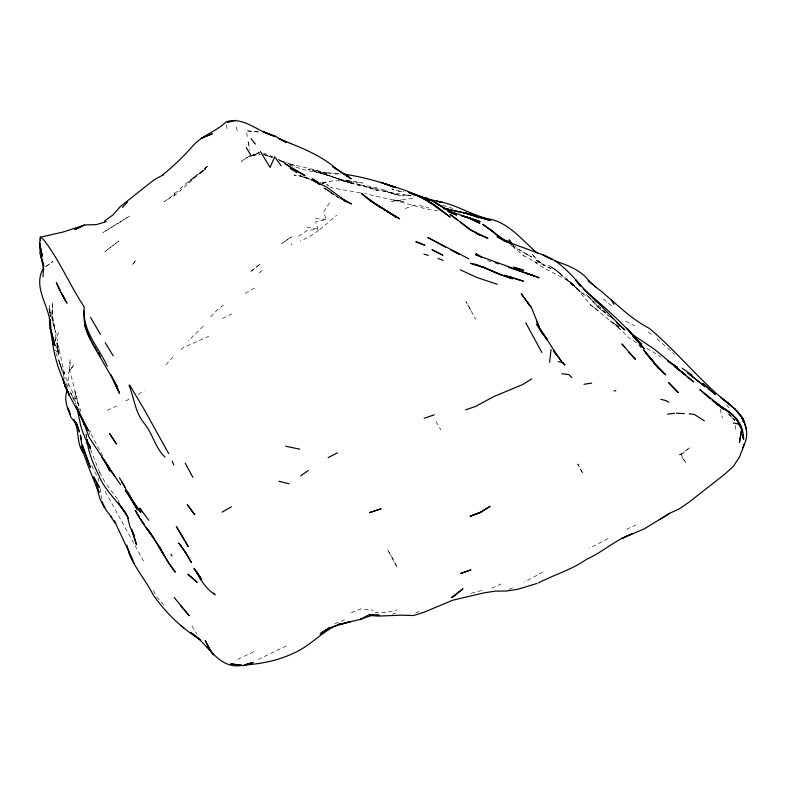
<?xml version="1.0" encoding="UTF-8"?>
<svg xmlns="http://www.w3.org/2000/svg" width="786" height="786" viewBox="0 0 786 786"><rect width="100%" height="100%" fill="white"/><g stroke="black" fill="none" stroke-linecap="round" stroke-linejoin="round"><path stroke-width="0.59" stroke-dasharray="3.93 2.95" d="M51.935 315.166L51.817 318.752L54.47 328.636L51.935 315.166L52.839 302.119L52.161 311.531L53.812 325.453L51.935 315.166L52.623 304.575M55.03 338.923L55.61 335.101L54.185 324.589L57.309 339.925L58.449 356.146L56.671 341.635L58.773 348.031L55.03 338.923L58.871 348.208L64.619 374.814L63.794 371.719C68.117 385.592 76.606 397.657 80.84 411.53M58.429 351.951L58.97 348.571L59.078 351.568L58.429 351.951L56.022 346.931M67.92 387.616L68.402 372.574L74.012 364.468L69.364 371.444L70.16 359.389L69.816 370.805L79.946 409.614M89.26 434.491L91.255 428.154M54.155 342.598L59.372 330.837M329.521 202.768L323.626 212.063L326.2 219.5L315.55 221.79L318.094 229.178L306.943 230.553L298.316 236.448M181.311 349.858L182.627 347.884L208.722 336.3M291.095 244.868L291.979 243.699M165.846 364.851L173.195 356.667M210.619 317.004L218.115 309.085L225.228 303.701M194.466 177.164L196.981 174.649L205.824 169.147L197.433 174.708L206.482 167.32L176.712 193.926L164.333 201.55C175.799 194.004 184.681 183.374 196.058 175.848L188.394 182.195L196.058 175.848M203.358 326.082L188.237 340.947M330.208 220.699L336.713 215.197M319.774 229.541L327.683 222.89M259.115 272.968L263.487 269.451M681.324 454.554L690.108 447.499L679.605 454.622L685.893 462.846L681.324 454.554L679.605 454.622M45.5 266.729L53.065 261.316L44.851 267.191M318.654 230.396L309.507 236.724L300.193 241.056M249.81 155.746L241.223 161.385L249.977 155.697M245.173 293.325L254.409 288.059M543.028 571.972L524.517 582.013M607.971 538.616L589.431 548.284M138.051 394.346L144.221 390.947M125.701 400.948L131.881 397.677M253.731 651.712L235.132 660.672M286.438 645.846L258.535 659.316M222.428 318.566L231.713 313.889M626.55 529.302L635.864 524.94M415.558 613.119L421.768 610.26M491.84 588.233L501.163 583.939M107.132 410.361L116.456 406.077M259.233 152.572L249.074 156.925L259.233 152.572L252.954 154.685M509.004 589.343L515.243 586.769M351.401 612.687L360.764 608.865L373.281 610.241M334.708 623.73L344.494 619.899M374.961 613.011L376.808 612.343L386.417 612.402L396.979 609.956M392.126 614.18L398.394 611.999M405.114 208.477L415.185 205.146M471.168 593.332L481.494 590.453M322.515 183.079C340.937 176.85 359.791 184.739 377.201 190.409L364.075 185.85L377.457 190.438L410.842 195.773L402.383 195.056L414.831 195.979M252.011 155.343L259.704 153.938M252.385 155.264L259.606 153.958M390.986 201.688L401.165 200.017M322.437 182.686L329.56 181.625M401.882 199.86L412.974 198.357M252.277 155.422L260.323 154.429M247.639 130.898L259.852 132.127L247.639 130.898L245.861 129.179M339.218 173.696L326.102 172.704L340.751 174.561M315.333 218.557L326.2 219.5M393.815 189.564L391.841 188.925L398.04 190.929L403.699 191.637M360.489 192.865L333.264 188.139L327.605 186.243M398.04 190.929L404.535 192.03M437.959 210.923L425.373 208.703L392.312 199.762L403.719 201.678L390.829 199.605L364.979 193.562M306.569 227.056L318.094 229.178M72.823 397.814L77.342 398.659M302.256 176.349L294.033 175.072L302.04 176.3L299.495 175.809L309.37 179.12M419.596 205.401L428.567 207.75M442.636 205.175L454.78 209.105M264.194 154.734L271.985 157.18M487.713 260.667L490.985 261.64M262.622 154.144L274.353 158.183M319.784 182.558L328.538 185.299L322.781 183.472M288 163.409L294.622 165.561L287.981 163.36M309.311 179.09L300.055 175.897L309.93 179.326M265.501 155.068L271.976 157.298M289.277 164.824C301.775 169.501 314.813 173.156 328.243 173.342L312.857 170.012L326.072 173.441C310.431 167.32 293.08 166.632 277.9 159.322M304.457 176.801L309.664 178.727M384.266 189.927L370.481 186.321L357.601 184.612L359.408 184.995L347.559 182.224L352.197 183.384L338.353 179.188L345.565 181.576L331.879 176.3L318.212 172.498C337.037 177.656 354.761 186.203 374.421 188.326L373.409 188.031L401.302 195.911L387.017 191.696L396.213 194.702L384.482 190.025M263.389 152.946L272.811 156.768M646.652 348.601L651.456 350.831L661.065 357.188M279.865 160.688L284.257 162.731M281.447 161.032L284.247 162.348M278.912 159.804L283.992 162.221M523.054 255.273L536.877 263.005L533.635 261.129C546.093 271.052 561.872 275.405 574.428 285.338L555.437 269.677L548.215 265.118L555.437 269.677L561.194 274.471L550.662 266.641M625.715 321.12L634.744 325.954M331.751 192.943L323.734 187.883L339.12 197.846L325.63 188.935M636.542 342.686L628.535 337.558L615.143 324.343L620.498 329.344M324.756 188.493L328.833 190.959M510.753 245.36L528.271 255.204L513.258 245.35M330.228 192.305L339.876 198.632M324.706 188.257L333.244 194.28M597.92 307.041L600.74 309.36L586.11 294.151L596.279 305.685L608.109 315.107M576.845 288.993L585.609 295.772L568.966 281.752L573.593 286.291M610.241 317.023L596.279 305.685M648.332 332.095L651.506 334.571M619.545 328.577L590.65 304.889L576.58 288.442L568.976 281.074L579.596 291.105M603.157 298.877L611.459 305.685M606.212 312.877L587.869 295.988M54.784 349.799L57.28 351.863M566.205 278.961L574.527 285.966M512.914 245.448L514.791 248.238L524.233 256.275M657.086 338.884L674.408 354.181M555.437 269.677L570.823 283.55M729.536 414.654L734.782 420.333L729.595 414.733M727.856 413.495L734.782 420.333M576.58 288.442L578.879 290.791L571.569 283.274M163.763 604.876L156.886 597.134L152.16 588.292M117.448 499.09L105.285 482.791M726.647 404.888L730.892 410.223M513.032 245.615L514.791 248.238M118.047 500.034L119.226 501.93M192.02 625.951L196.873 634.076M470.775 310.067L465.892 301.578L475.717 319.352M55.757 345.801L59.078 351.568M436.043 421.542L440.926 430.07M102.691 455.949L89.29 430.738M143.583 561.184L134.288 544.207M133.728 543.155L104.243 489.707M104.715 481.739L99.036 471.207L99.901 473.123M75.682 402.236L71.015 393.364L75.957 404.368M91.569 465.636L98.083 478.134L99.409 483.97M69.934 391.644L72.341 396.665M65.7 382.556L68.048 387.606M90.596 449.494L100.323 474.076M55.835 352.826L63.784 374.558L58.724 359.516L60.217 365.126M61.563 368.644L59.382 362.032L65.238 381.544M720.094 409.241L722.432 418.044M78.05 403.866L74.68 390.819L75.466 393.933M248.897 145.302L247.816 140.478L250.017 150.097M236.37 127.116L237.519 132.009M226.329 124.797L227.203 129.189M85.733 433.685L87.118 440.71M100.156 488.587L101.561 499.11M86.283 434.294L86.784 437.733M246.735 132.854L247.276 136.656M735.411 425.413L735.824 430.197M174.433 192.59L174.315 195.586L174.433 192.59M135.624 260.618L131.94 265.314L135.624 260.618M207.386 166.229L198.612 174.708L207.386 166.229M259.92 264.224L249.938 272.182L259.92 264.224M118.853 241.056L104.921 251.608L118.853 241.056M290.211 237.736L281.712 243.719L291.537 236.881L290.211 237.736M120.808 221.799L102.966 232.538L129.533 216.071L120.808 221.799M351.823 181.369L345.506 180.426L362.543 183L351.823 181.369M349.966 181.684L338.55 178.982L308.043 169.295L326.721 174.551L339.572 179.247L336.182 178.167L349.966 181.684M550.976 268.665L537.526 261.993L531.906 253.603L536.435 259.026L544.924 265.943L535.659 259.783L550.976 268.665M529.41 255.686L526.6 254.153L531.719 256.963L529.41 255.686M618.995 326.593L610.015 320.904L618.995 326.593M598.568 310.981L590.65 304.889L598.568 310.981M578.25 464.781L577.631 463.937L583.065 473.958L578.25 464.781M393.059 559.092L387.498 549.453L397.382 567.826L393.059 559.092M50.098 313.26L48.761 307.601L50.216 316.719L50.098 313.26M50.196 313.005L49.587 305.803L50.275 315.992L50.196 313.005"/><path stroke-width="1.18" d="M54.018 341.881L55 345.712L50.235 327.959L50.216 320.04L50.235 327.959L52.908 344.592L52.544 339.906M43.436 265.167L43.092 276.731M40.45 247.236L39.87 253.043L43.751 265.845L40.96 256.01L43.78 269.343M549.62 362.366L551.035 349.515M742.515 434.707L743.635 439.384L742.947 435.316L743.517 438.893C743.802 423.674 732.709 412.306 719.711 406.097L730.007 412.719L737.553 420.117L735.391 417.7L741.729 429.235L739.43 442.528L741.729 429.235C737.975 415.882 725.065 409.703 714.769 402.186L724.083 408.907L699.815 389.532L710.298 399.013M536.357 324.146L541.593 332.38C550.043 342.48 555.663 355.37 564.947 365.126L562.697 362.523M42.945 269.087C32.845 287.833 49.4 305.626 50.206 324.451M67.095 390.681C64.079 398.6 66.633 406.971 70.18 414.232L68.195 408.808M743.792 445.367C750.158 433.538 745.334 419.223 736.128 410.39L743.468 419.262L746.15 429.146M742.554 448.207L744.489 443.766L739.744 456.597L733.328 466.432L724.338 474.518L688.958 502.234L679.192 508.935L669.692 513.287L644.314 528.821L621.795 538.449L631.944 533.93C615.35 539.815 602.498 552.273 586.533 559.327C571.795 569.742 554.327 574.546 538.508 582.927M122.351 207.484L127.519 202.051M162.8 174.836C173.794 165.944 183.973 155.972 193.327 145.371C202.552 135.123 216.484 131.409 226.24 121.781C244.367 116.102 258.849 132.854 275.621 136.509L263.094 131.645L275.798 136.558L286.094 142.423L278.775 138.424L290.771 143.563C307.355 150.155 324.068 157.662 337.41 169.796L332.625 166.544L351.204 178.805L334.679 167.762M328.469 628.191L320.118 634.567L329.629 627.405M104.509 221.072L112.988 214.902L120.268 206.6L154.42 179.542L163.635 174.708M300.655 475.894L308.279 470.509M326.721 629.321L320.904 633.143L331.152 627.297L350.752 621.5L339.817 624.3L360.263 619.407L373.33 614.799L369.803 615.192M669.692 513.287L659.749 519.664M531.68 378.852L522.896 384.452L493.873 396.547L475.559 406.431L465.548 409.86M481.061 512.285L490.091 506.341L479.951 512.374L470.185 516.235L481.061 512.285L470.185 516.235M222.133 512.138L231.359 506.813M335.976 625.499C320.619 633.103 309.193 646.691 293.237 653.323C278.048 660.584 261.591 663.797 244.898 664.995M360.774 619.132L360.263 619.407L369.941 614.2M328.145 457.649L337.42 452.834M337.204 624.723L340.525 623.593M424.126 418.24L434.177 414.89M537.025 583.458L518.151 589.176L507.216 590.934L495.396 591.151L484.382 592.782L452.765 600.219L423.772 612.343L413.632 615.536L401.489 615.173L378.154 616.096L370.196 615.448M106.415 221.623L96.177 224.649L84.397 224.904L74.778 229.561L84.092 225.169L62.949 232.066L40.371 237.185L39.467 246.215L42.218 256.059L39.457 242.697L42.218 256.059L40.381 249.27M227.508 122.469L235.574 120.327M247.6 663.934L253.249 662.48L243.837 665.663L230.74 663.836L241.95 665.388C217.85 669.613 208.152 643.272 190.762 632.583L200.676 639.991C181.969 628.554 166.2 613.198 153.457 595.356C145.872 580.373 134.435 567.659 128.511 551.841M244.289 664.848L252.502 662.932L247.02 664.131M583.978 384.285L591.662 383.116M667.599 414.173L674.575 413.279M561.754 373.753L568.691 374.47L571.776 377.486M613.905 390.858L615.86 390.789M369.813 615.399L379.235 615.183L370.186 615.114M676.441 413.19L684.292 413.593M343.777 174.089C361.737 176.752 379.373 181.576 396.468 187.638L384.58 183.708C401.725 189.082 419.606 194.201 434.039 205.352M541.593 332.38L544.05 334.993M689.204 413.731L694.058 414.438M480.6 217.653L484.127 218.194L480.944 217.702M733.279 422.976L738.221 423.978L740.658 426.258M452.598 210.402L475.54 215.521L490.749 220.66L465.646 212.839L471.325 215.118M444.149 208.378L466.717 213.35M410.213 193.16L414.153 193.975L430.787 200.224L456.587 215.099L448.325 211.552M419.076 196.736L442.341 202.513L436.259 201.118C454.318 203.653 469.674 214.106 487.143 218.606C508.778 221.849 521.924 240.378 537.585 253.318M285.652 446.232L299.741 449.17M443.245 208.487L451.429 210.206L445.24 208.467L448.472 209.381M408.337 192.678L414.153 193.975M346.086 175.828L348.876 176.555L342.195 172.92M481.189 217.948L489.481 219.923L463.023 212.446L475.54 215.521L470.893 214.372M448.207 210.727L475.432 220.001L461.215 215.531L471.826 218.773L462.669 216.042M660.82 399.337L665.487 400.477L668.935 402.245M278.883 481.248L289.081 483.803M380.444 182.293L393.393 186.94L382.969 183.01M423.978 254.163L428.291 255.312M449.553 209.685L451.429 210.206M508.463 276.564L511.44 277.438L504.091 275.267L523.427 281.182L509.525 276.859M558.306 361.472L562.717 362.739M508.65 267.387L534.087 275.955L475.648 254.752L477.721 255.686M410.38 193.346L420.795 196.814L431.986 203.859L422.229 197.748L426.12 199.801L436.092 205.971L450.152 217.093L438.893 209.037M495.082 262.652L498.55 263.821M499.287 274.167L512.384 278.775L499.287 274.167L483.508 267.328L499.307 274.186M554.798 260.923C566.49 264.735 578.486 269.176 587.054 278.431C591.583 285.082 599.168 288.934 604.906 294.465C619.142 306.422 632.347 319.568 649.059 328.204C678.023 352.266 700.886 382.477 730.774 405.458L720.438 397.254L729.359 403.955L737.16 411.225L743.468 419.262L741.444 416.776L743.576 422.396M466.579 213.311L479.047 217.948M497.302 284.296L476.375 277.271L460.242 269.765M474.999 264.076L485.571 268.154M448.03 211.336L455.536 214.254L449.985 212.092M290.221 143.347L290.771 143.563M501.262 274.874L487.389 269.009M437.979 258.28L443.078 260.412M469.792 214.244L471.826 215.148M343.443 200.401L351.499 203.957L340.495 197.993M468.849 258.8L427.849 237.539L439.531 243.837M450.761 249.86L459.535 254.359L454.308 251.441M552.312 259.547L543.028 254.87L509.328 242.53L497.096 236.802L505.634 241.607M552.391 259.567L543.028 254.87L554.395 260.323C572.208 272.261 583.772 291.586 600.651 304.919L592.713 297.491M511.784 244.24L502.814 239.425L507.353 242.147L482.859 224.403L492.124 230.937L489.206 228.893L500.358 238.04M694.51 414.546L704.315 420.834M318.526 183.492L310.991 179.365L326.622 187.088L346.361 201.58L340.525 198.033M294.357 169.786L304.988 175.622L284.719 163.459L293.414 169.295M440.406 244.348L445.446 247.158M379.235 206.757L382.242 208.457M383.244 209.027L399.642 218.852L369.449 199.998L396.115 217.123L376.523 204.615L361.324 193.385L368.791 199.713M480.914 256.806L475.992 253.799L481.965 257.503M290.093 168.44L296.892 172.645M668.355 361.639L677.296 367.2L667.501 360.833M443.707 207.71L447.43 210.078M730.007 412.719L720.271 406.431M369.636 200.401L378.272 206.119M682.189 368.241L692.191 375.158M630.451 333.205L655.043 349.691L693.812 381.967L686.826 376.455M435.935 206.747L439.885 209.646M712.096 400.487L713.894 401.833M715.702 403.189L723.317 408.396L715.27 402.648L717.991 404.908M433.715 205.146L437.163 207.74M674.044 366.315L684.842 374.185L676.785 368.143L685.186 375.109M319.666 184.189L312.582 178.795L319.214 184.15M457.619 220.178L449.985 214.273L471.502 230.347L487.91 238.345L476.228 233.354L479.932 234.985L469.271 229.217L460.478 222.399M583.212 288.924C604.856 307.444 626.825 326.121 644.255 348.817L632.858 335.887L639.794 343.374L636.463 340.073M715.24 394.395L703.116 383.588L715.24 394.395L708.412 388.608M180.544 625.351L184.111 628.25M721.627 407.914L723.444 409.427M510.556 243.355L507.609 240.919L511.224 244.053M596.466 287.519L588.125 280.514L589.078 281.329M726.529 401.872L735.244 409.29L734.802 408.907M611.852 317.505L613.218 318.664L610.997 316.562M636.562 339.581L641.681 343.954M319.283 184.003L315.559 180.8L319.725 184.464M595.817 300.38L620.498 325.974L617.767 323.498M664.907 374.048L665.781 374.834L654.198 363.407L663.836 373.262L656.408 365.804L661.714 371.149M620.498 325.974L617.246 323.007L624.782 329.884L617.03 322.82M584.42 290.024L586.877 292.284M213.438 593.096L215.089 594.747C206.492 589.146 200.587 580.471 196.362 571.235L201.304 579.96L193.985 568.249L201.796 579.567M626.688 328.234L628.152 329.717M553.393 351.254L556.596 354.614L553.904 350.841M628.505 351.843L635.52 359.516L621.972 343.924L624.88 347.441M119.58 504.553L118.273 502.873L125.966 513.72C117.33 500.662 104.764 490.454 98.898 475.481C93.19 464.133 88.278 451.852 86.706 439.207M631.865 334.04L627.248 328.794L631.944 334.079M633.408 335.789L635.707 338.402L633.457 335.809M561.204 360.794L553.806 350.811M639.224 345.025L641.288 347.481M164.981 457.049C154.921 447.548 152.661 433.184 143.828 422.848C135.064 412.021 134.121 397.863 129.022 385.405M180.662 605.642L189.22 615.762L174.138 597.429M251.029 138.601L255.411 144.044M77.755 426.434L79.484 431.986L75.751 422.642L77.411 425.324L70.986 417.346L67.802 407.718M580.599 286.124L575.529 279.777L580.314 286.094M111.946 517.561L106.287 510.448L101.856 501.458M141.922 511.273L142.61 512.167L139.653 508.218L148.878 520.224M148.967 530.629L168.548 562.963L175.249 572.218L169.393 563.955L159.086 546.712L163.675 554.503C155.923 538.656 142.914 526.247 135.31 510.32L139.456 516.952M542.939 333.863L547.685 340.181L540.404 329.128M109.323 468.014L101.807 457.079L114.854 476.444L109.175 467.817M531.474 307.66L521.324 293.866L531.474 307.66L539.029 326.308M151.953 535.58L146.058 527.337L153.791 538.164M197.934 573.957L199.153 575.686M281.123 165.797L274.717 156.807L270.089 167.418L260.431 151.56M110.305 516.127L116.122 524.409L134.052 563.041M199.762 576.541L200.155 577.111M113.95 475.137L120.641 484.736M113.931 520.303L115.847 523.073M142.168 521.599L144.113 524.468M511.735 243.699L509.151 239.868L512.285 244.515M172.065 555.859L171.004 554.277M132.461 501.213L130.889 498.491L137.56 509.859L125.22 490.13L126.939 492.773M120.229 505.398L127.381 516.52L129.867 526.502L134.209 535.531L131.92 530.265M140.645 518.848L141.853 520.735M143.052 522.621L144.26 524.508M73.825 419.675L77.411 425.324M113.194 355.812L105.216 342.745M119.433 477.819L125.485 487.959M129.572 495.642L140.714 512.462L132.854 501.694L128.236 492.802M610.997 299.554L613.837 304.241M246.244 147.532L251.078 155.54M94.33 346.164L95.479 348.08M98.348 352.865L99.498 354.781M184.612 551.212L191.411 562.511L187.009 554.759M90.587 317.338L100.333 334.227M132.805 501.596L121.624 481.405M95.921 348.876L97.061 350.802M98.201 352.718L100.47 356.559M184.887 540.503L176.319 526.581L188.168 546.555L185.427 541.515M129.582 384.934L144.123 409.319L168.676 453.63M65.454 300.449L62.772 295.379L66.948 303.209L60.375 291.783L56.297 282.616L60.257 290.368M86.519 440.17L90.174 446.87L85.143 438.195L83.011 432.703L80.693 425.698L76.969 407.6M93.18 344.062C85.36 333.077 82.903 320.187 84.23 306.953C69.463 284.817 59.382 259.547 42.817 238.708L40.371 237.185L40.391 240.064M192.855 477.387L185.26 463.18M525.755 322.83L541.927 352.511M125.033 511.843L128.403 518.18M107.299 366.256C99.046 347.952 83.041 331.859 84.269 310.519M130.515 555.584L132.608 559.524M104.509 507.835L99.92 498.933L96.088 484.638M527.347 302.04L528.84 305.027M119.521 393.088L110.905 374.981L119.521 393.088L115.414 383.706M61.249 292.363L62.241 294.357M73.727 419.744C79.671 429.578 76.075 442.272 82.884 452.068L80.997 446.586M536.416 321.258L541.574 332.056M65.15 386.466L63.027 378.881L65.15 386.466L69.443 395.525L88.474 430.816L76.92 407.767L84.544 425.088L82.058 418.633L89.231 437.468L108.665 467.13L104.459 461.166L109.991 471.197L104.43 460.213M86.48 440.268L90.351 448.649L87.118 440.71M118.175 390.249L114.019 381.122L117.458 387.085L92.365 343.649L84.377 325.227M172.183 461.127L173.794 464.86M64.295 383.381L69.443 395.525C62.074 377.673 53.851 359.29 52.436 339.847M76.321 405.881L78.767 411.903L77.745 408.681M96.58 485.866L99.134 492.291C92.139 477.475 86.725 461.873 80.938 446.576M126.723 545.022L129.995 554.602M740.618 425.599L742.357 432.438L741.729 429.235M131.459 529.214L136.597 544.875L131.891 529.823M50.235 327.959L53.772 340.928M81.312 439.492L80.378 435.051L81.941 445.505L90.321 467.238L82.491 445.053M86.647 439.472L87.384 444.09L86.755 439.266M52.279 336.398L52.092 334.05L52.298 337.528M50.176 320.266L50.864 331.161M50.383 320.334L50.707 327.556M462.816 588.891L453.866 596.495L451.272 597.596L462.816 588.891M202.493 137.589L201.265 138.248L212.308 133.826L202.493 137.589M470.824 569.958L460.842 573.436L470.824 569.958M380.876 508.847L369.567 512.59L380.876 508.847M426.434 198.249L421.198 197.541L428.242 198.642L426.434 198.249M476.031 220.159L475.176 219.913L480.138 221.583L476.031 220.159M519.35 268.969L513.612 267.171L523.604 270.335L519.35 268.969M483.606 267.417L470.676 263.31L484.903 267.859L483.606 267.417M430.757 200.204L417.71 195.685L430.757 200.204M533.458 275.611L526.325 273.145L539.196 277.831L533.458 275.611M421.1 243.699L415.843 241.636L424.853 245.311L421.1 243.699M475.481 221.121L467.631 217.398L479.853 223.303L475.481 221.121M442.734 255.175L432.133 249.801L442.734 255.175M444.326 208.143L434.275 202.012L445.367 208.84L444.326 208.143M719.308 405.89L714.965 402.432L719.308 405.89M696.553 379.884L687.878 373.065L705.189 386.732L696.553 379.884M196.402 581.424L187.854 574.202L197.119 582.446L196.402 581.424M678.338 392.578L668.719 382.703L678.338 392.578M654.345 362.651L643.518 349.878L658.521 368.251L645.365 352.452L654.345 362.651M213.478 654.748L207.366 646.249L213.478 654.748M116.328 443.835L109.5 433.4L116.328 443.835M180.711 545.474L178.717 542.969L186.459 553.786L180.711 545.474M194.692 514.653L187.343 504.72L194.692 514.653M99.439 487.634L93.603 476.817L94.517 479.873L93.839 477.642L99.439 487.634M210.795 651.437L205.293 640.629L210.795 651.437"/></g></svg>
